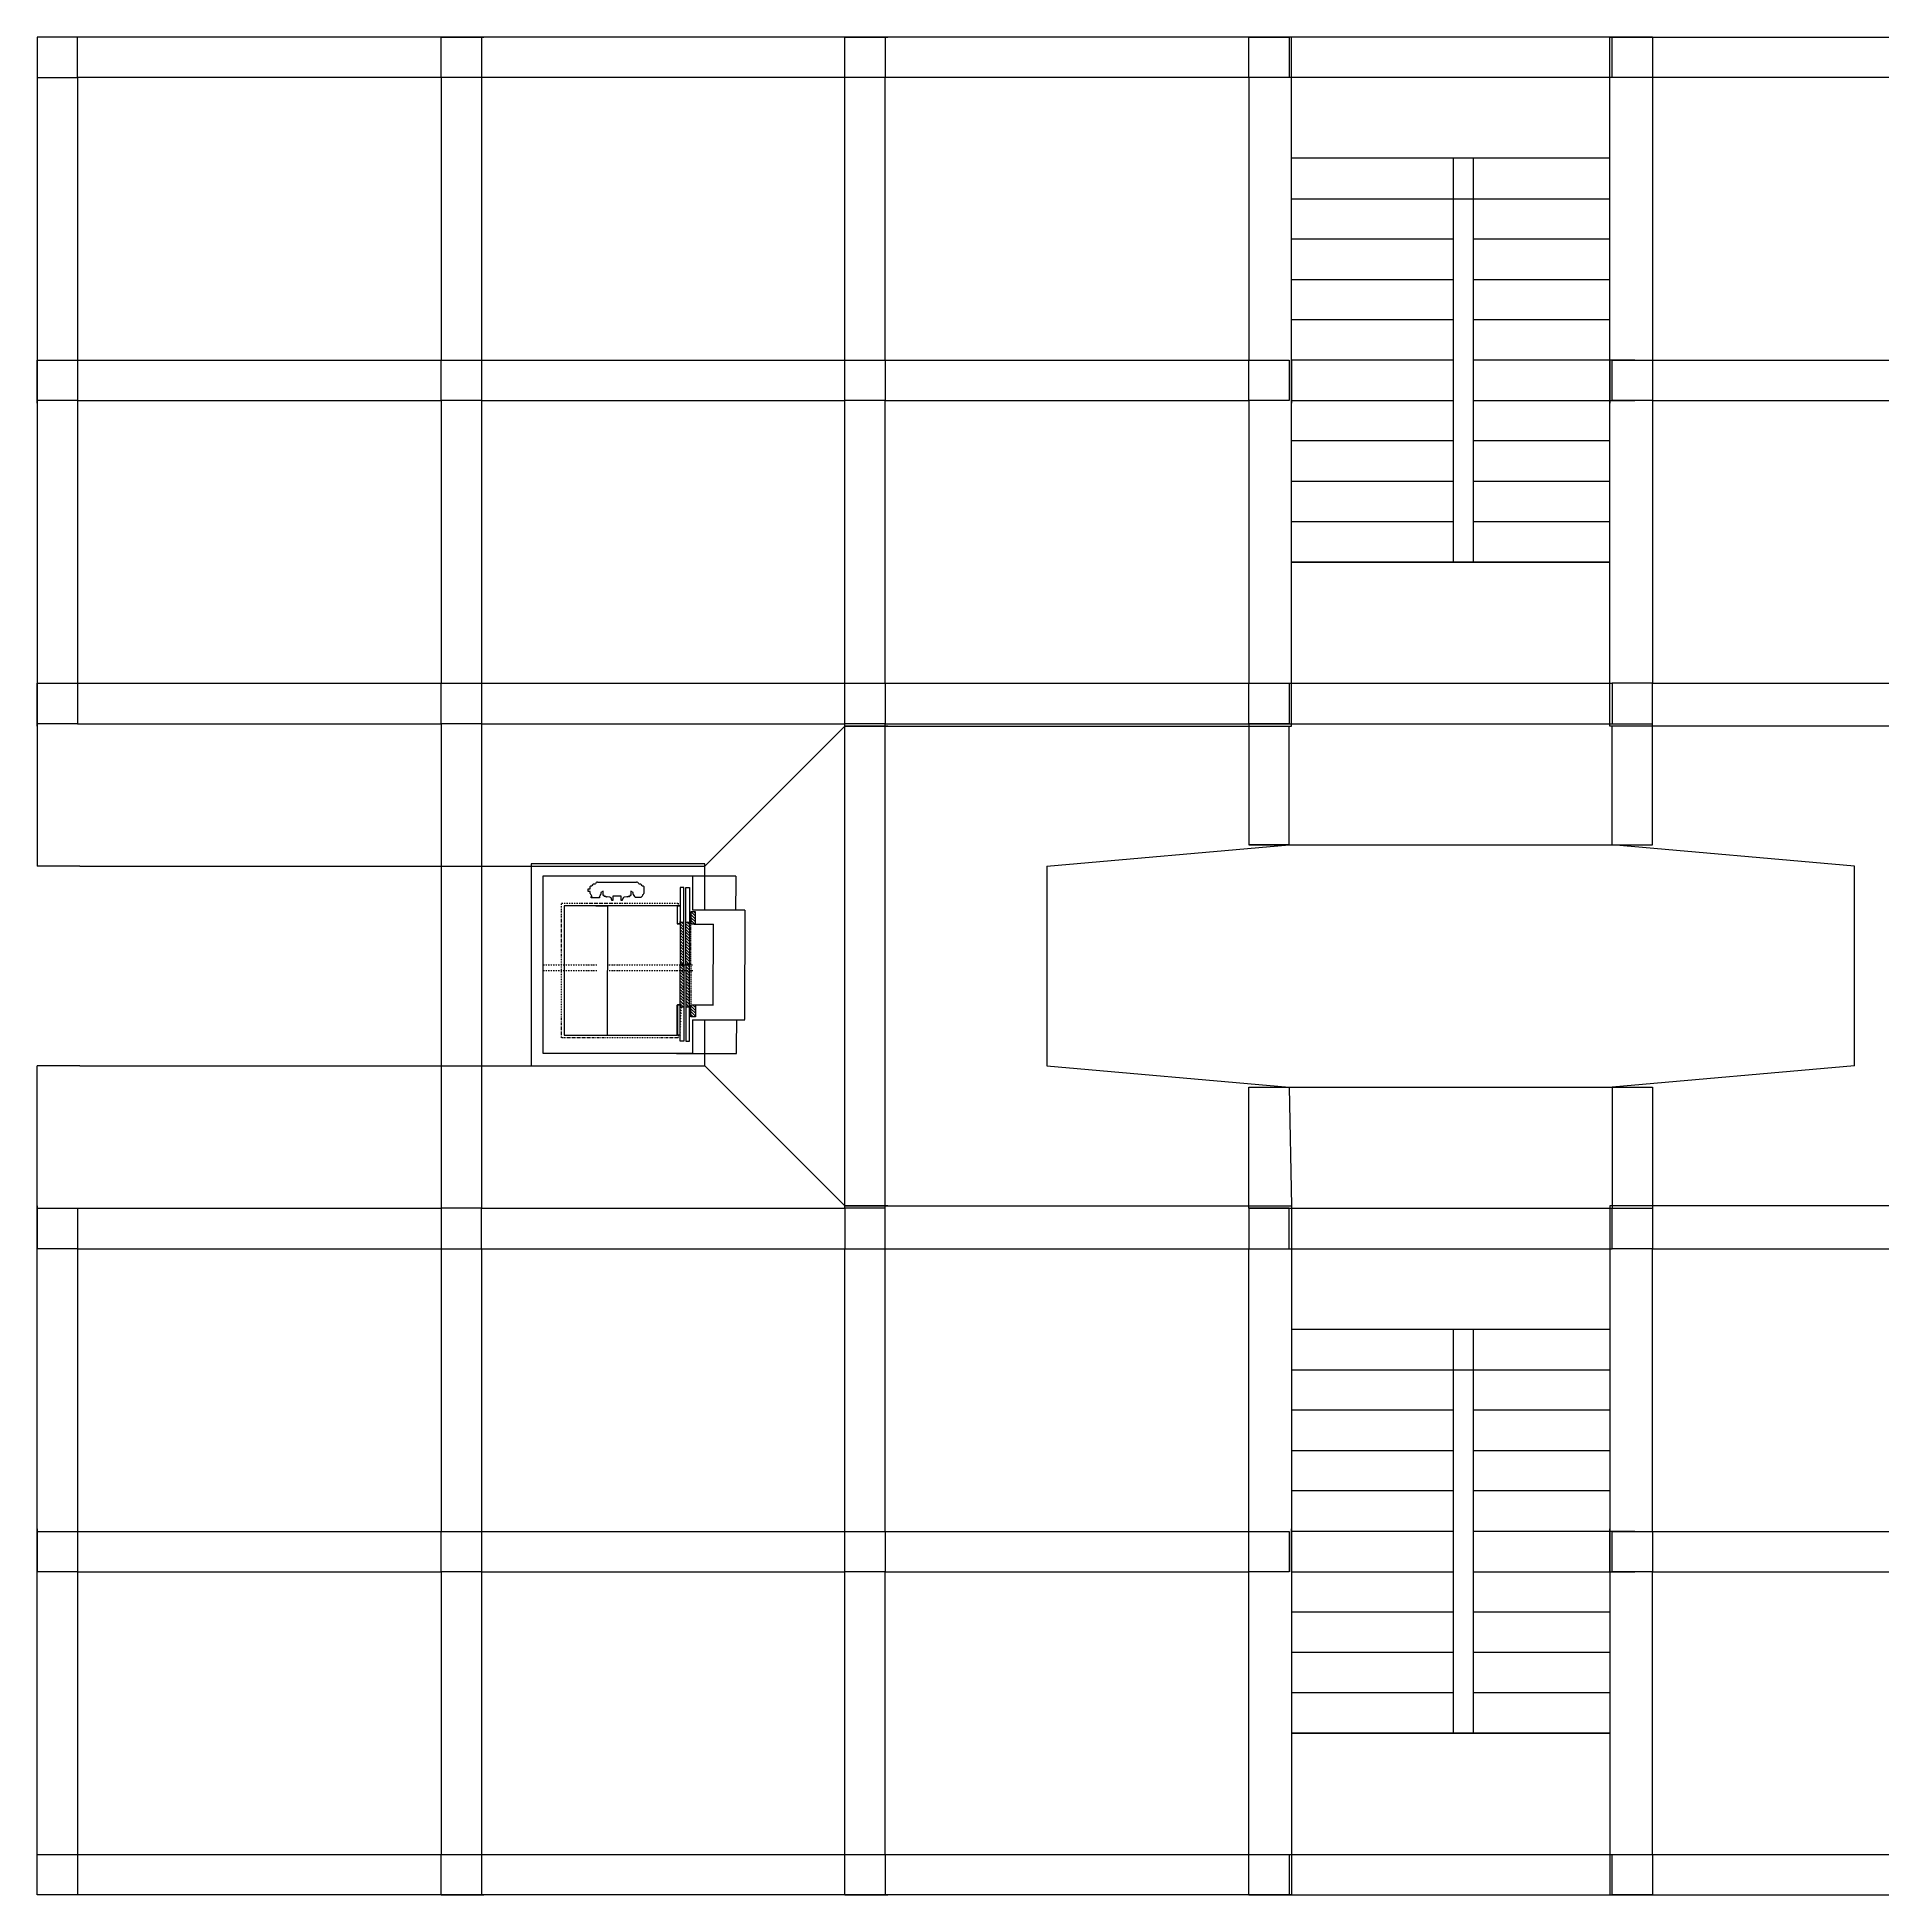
# Model space of a CAD drawing. Header units: centimetres. Extents: x -14293 to 15486, y -4634 to 4020.
# Drawn here: x -1757 to 528, y -4396 to -2096 of the extents above; entities that cross this region are included whole.
import ezdxf

# ---------------------------------------------------------------- set-up
doc = ezdxf.new("R2010")
doc.units = ezdxf.units.CM
doc.linetypes.add('DASHDOT', pattern=[1, 0.5, -0.25, 0, -0.25])
doc.linetypes.add('DASHED', pattern=[0.75, 0.5, -0.25])
for name, color, linetype in [('beam', 82, 'Continuous'), ('column', 10, 'Continuous'), ('CONT_35', 250, 'Continuous'), ('CONT_70', 5, 'Continuous'), ('DASH_35', 30, 'DASHED'), ('DASHD_35', 40, 'DASHDOT'), ('DIM_MM', 7, 'Continuous'), ('HATCH_35', 6, 'Continuous')]:
    doc.layers.add(name, color=color, linetype=linetype)
doc.styles.get("Standard").update_dxf_attribs({"font": 'arial.ttf'})
doc.dimstyles.get("Standard").update_dxf_attribs({"dimtxt": 0.18, "dimasz": 0.18, "dimexe": 0.18, "dimexo": 0.0625, "dimgap": 0.09, "dimtad": 0, "dimtih": 1, "dimtoh": 1, "dimdec": 4, "dimzin": 0, "dimdsep": 46, "dimtxsty": 'Standard', "dimcen": 0.09, "dimadec": 0, "dimazin": 0, "dimtfac": 1, "dimtdec": 4, "dimtofl": 0, "dimtmove": 0, "dimatfit": 3, "dimfxl": 1, "dimtolj": 1, "dimtzin": 0, "dimarcsym": 0})
pattern_1 = [(135, (-754.98, -3367.074), (-1.767767, -1.767767), [])]

# ---------------------------------------------------------------- blocks, each defined once
blk = doc.blocks.new('*D8')
at = {"layer": 'Defpoints', "color": 0, "transparency": 16777216}
for p in [(-935.2, -3176.2), (-880.6, -3176.2), (-934.9, -3312.2)]:
    blk.add_point(p, dxfattribs=at)
at = {"layer": 'DIM_MM', "color": 0, "lineweight": -2, "transparency": 16777216}
for p, q in [((-935.2, -3176.2), (-880.4, -3176.2)), ((-880.6, -3176.4), (-880.6, -3244)), ((-880.6, -3312), (-880.6, -3244.4)), ((-934.8, -3312.2), (-880.4, -3312.2))]:
    blk.add_line(p, q, dxfattribs=at)
at = {"layer": 'DIM_MM', "color": 0, "transparency": 16777216}
for points in [[(-880.6, -3176.4), (-880.6, -3176.4), (-880.6, -3176.2)], [(-880.6, -3312), (-880.6, -3312), (-880.6, -3312.2)]]:
    blk.add_solid(points, dxfattribs=at)
at = {"layer": 'DIM_MM', "color": 0, "transparency": 16777216, "insert": (-880.6, -3244.2), "char_height": 0.18, "attachment_point": 5}
blk.add_mtext('\\A1;136.0000', dxfattribs=at)
blk = doc.blocks.new('*D9')
at = {"layer": 'Defpoints', "color": 0, "transparency": 16777216}
for p in [(-943.4, -3193.7), (-919.5, -3193.7), (-943.4, -3293.7)]:
    blk.add_point(p, dxfattribs=at)
at = {"layer": 'DIM_MM', "color": 0, "lineweight": -2, "transparency": 16777216}
for p, q in [((-943.3, -3193.7), (-919.3, -3193.7)), ((-919.5, -3193.9), (-919.5, -3243.5)), ((-919.5, -3293.5), (-919.5, -3243.9)), ((-943.3, -3293.7), (-919.3, -3293.7))]:
    blk.add_line(p, q, dxfattribs=at)
at = {"layer": 'DIM_MM', "color": 0, "transparency": 16777216}
for points in [[(-919.5, -3193.9), (-919.5, -3193.9), (-919.5, -3193.7)], [(-919.5, -3293.5), (-919.5, -3293.5), (-919.5, -3293.7)]]:
    blk.add_solid(points, dxfattribs=at)
at = {"layer": 'DIM_MM', "color": 0, "transparency": 16777216, "insert": (-919.5, -3243.7), "char_height": 0.18, "attachment_point": 5}
blk.add_mtext('\\A1;100.0000', dxfattribs=at)
blk = doc.blocks.new('*D10')
at = {"layer": 'Defpoints', "color": 0, "transparency": 16777216}
for p in [(-1064.9, -3171.2), (-1050.6, -3171.2), (-1061, -3331.2)]:
    blk.add_point(p, dxfattribs=at)
at = {"layer": 'DIM_MM', "color": 0, "lineweight": -2, "transparency": 16777216}
for p, q in [((-1064.8, -3171.2), (-1050.4, -3171.2)), ((-1050.6, -3171.4), (-1050.6, -3251)), ((-1050.6, -3331), (-1050.6, -3251.4)), ((-1061, -3331.2), (-1050.4, -3331.2))]:
    blk.add_line(p, q, dxfattribs=at)
at = {"layer": 'DIM_MM', "color": 0, "transparency": 16777216}
for points in [[(-1050.6, -3171.4), (-1050.6, -3171.4), (-1050.6, -3171.2)], [(-1050.6, -3331), (-1050.6, -3331), (-1050.6, -3331.2)]]:
    blk.add_solid(points, dxfattribs=at)
at = {"layer": 'DIM_MM', "color": 0, "transparency": 16777216, "insert": (-1050.6, -3251.2), "char_height": 0.18, "attachment_point": 5}
blk.add_mtext('\\A1;160.0000', dxfattribs=at)
blk = doc.blocks.new('*D11')
at = {"layer": 'Defpoints', "color": 0, "transparency": 16777216}
for p in [(-934.2, -3312.2), (-890.9, -3312.2), (-965.2, -3354.2)]:
    blk.add_point(p, dxfattribs=at)
at = {"layer": 'DIM_MM', "color": 0, "lineweight": -2, "transparency": 16777216}
for p, q in [((-934.2, -3312.2), (-890.7, -3312.2)), ((-890.9, -3312.4), (-890.9, -3328.8)), ((-890.9, -3354), (-890.9, -3329.1)), ((-965.2, -3354.2), (-890.7, -3354.2))]:
    blk.add_line(p, q, dxfattribs=at)
at = {"layer": 'DIM_MM', "color": 0, "transparency": 16777216}
for points in [[(-890.9, -3312.4), (-890.8, -3312.4), (-890.9, -3312.2)], [(-890.9, -3354), (-890.8, -3354), (-890.9, -3354.2)]]:
    blk.add_solid(points, dxfattribs=at)
at = {"layer": 'DIM_MM', "color": 0, "transparency": 16777216, "insert": (-890.9, -3328.9), "char_height": 0.18, "attachment_point": 5}
blk.add_mtext('\\A1;42.0000', dxfattribs=at)
blk = doc.blocks.new('*D12')
at = {"layer": 'Defpoints', "color": 0, "transparency": 16777216}
for p in [(-958.2, -3134.2), (-891.5, -3134.2), (-935.6, -3176.2)]:
    blk.add_point(p, dxfattribs=at)
at = {"layer": 'DIM_MM', "color": 0, "lineweight": -2, "transparency": 16777216}
for p, q in [((-958.1, -3134.2), (-891.4, -3134.2)), ((-891.5, -3134.4), (-891.5, -3158.8)), ((-891.5, -3176), (-891.5, -3159.2)), ((-935.5, -3176.2), (-891.4, -3176.2))]:
    blk.add_line(p, q, dxfattribs=at)
at = {"layer": 'DIM_MM', "color": 0, "transparency": 16777216}
for points in [[(-891.6, -3134.4), (-891.5, -3134.4), (-891.5, -3134.2)], [(-891.6, -3176), (-891.5, -3176), (-891.5, -3176.2)]]:
    blk.add_solid(points, dxfattribs=at)
at = {"layer": 'DIM_MM', "color": 0, "transparency": 16777216, "insert": (-891.5, -3159), "char_height": 0.18, "attachment_point": 5}
blk.add_mtext('\\A1;42.0000', dxfattribs=at)

msp = doc.modelspace()

# ---------------------------------------------------------------- hatches: boundary and pattern name
at = {"layer": 'HATCH_35'}
h = msp.add_hatch(dxfattribs=at)
h.set_pattern_fill('ANSI31', color=256, scale=20, angle=90, style=0)
h.set_pattern_definition(pattern_1)
h.paths.add_polyline_path([(-941.51608, -3308.67666), (-947.21608, -3308.67666), (-947.21608, -3293.67666), (-941.51608, -3293.67666)])
h.paths.add_polyline_path([(-941.51608, -3178.67666), (-947.21608, -3178.67666), (-947.21608, -3193.67666), (-941.51608, -3193.67666)])
h.paths.add_polyline_path([(-953.51608, -3296.12666), (-949.01608, -3296.12666), (-949.01608, -3243.92666), (-953.51608, -3243.92666)])
h.paths.add_polyline_path([(-949.01608, -3191.22666), (-949.01608, -3243.42666), (-953.51608, -3243.42666), (-953.51608, -3191.22666)])
h.paths.add_polyline_path([(-956.01608, -3243.42666), (-956.01608, -3191.22666), (-960.51608, -3191.22666), (-960.51608, -3243.42666)])
h.paths.add_polyline_path([(-960.51608, -3296.12666), (-960.51608, -3243.92666), (-956.01608, -3243.92666), (-956.01608, -3296.12666)], flags=0)
edge = h.paths.add_edge_path(flags=0)
edge.add_line((-956.01608, -3243.92666), (-956.01608, -3296.12666))
edge.add_line((-956.01608, -3296.12666), (-956.01608, -3338.67666))
edge = h.paths.add_edge_path(flags=17)
edge.add_line((-960.51608, -3338.67666), (-960.51608, -3296.12666))
edge.add_line((-960.51608, -3296.12666), (-960.51608, -3243.92666))
h.paths.add_polyline_path([(-960.51608, -3243.92666), (-960.51608, -3296.12666)], flags=16)
edge = h.paths.add_edge_path(flags=16)
edge.add_line((-960.51608, -3338.67666), (-960.51608, -3296.12666))
edge.add_line((-960.51608, -3338.67666), (-960.51608, -3296.12666))
edge = h.paths.add_edge_path()
edge.add_line((-960.51608, -3338.67666), (-960.51608, -3296.12666))
edge.add_line((-960.51608, -3296.12666), (-960.51608, -3243.92666))
edge.add_line((-956.01608, -3246.92666), (-956.01608, -3244.42666))
h = msp.add_hatch(dxfattribs=at)
h.set_pattern_fill('ANSI31', color=256, scale=20, angle=90, style=0)
h.set_pattern_definition(pattern_1)
h.paths.add_polyline_path([(-960.51608, -3296.12666), (-960.51608, -3243.92666), (-956.01608, -3243.92666), (-956.01608, -3296.12666)])

# ---------------------------------------------------------------- linework, layer by layer
for p, q in [((-203.51608, -2095.67666), (-1756.51608, -2095.67666)), ((-1756.51608, -2095.67666), (-1756.51608, -3122.17666)), ((-1256.51608, -2095.67666), (-1203.51608, -2095.67666)), ((-756.51608, -2095.67666), (-703.51608, -2095.67666)), ((-203.51608, -2948.67666), (-203.51608, -2095.67666)), ((190.48392, -2948.67666), (190.48392, -2095.67666)), ((190.48392, -2095.67666), (1743.48392, -2095.67666)), ((190.48392, -2245.67666), (-203.51608, -2245.67666)), ((-3.51608, -2245.67666), (-3.51608, -2745.67666)), ((21.48392, -2245.67666), (21.48392, -2745.67666)), ((-203.51608, -2295.67666), (-3.51608, -2295.67666)), ((-203.51608, -2295.67666), (190.48392, -2295.67666)), ((21.48392, -2295.67666), (190.48392, -2295.67666)), ((-3.51608, -2345.67666), (-203.51608, -2345.67666)), ((190.48392, -2345.67666), (21.48392, -2345.67666)), ((-203.51608, -2395.67666), (-3.51608, -2395.67666)), ((21.48392, -2395.67666), (190.48392, -2395.67666)), ((-3.51608, -2445.67666), (-203.51608, -2445.67666)), ((190.48392, -2445.67666), (21.48392, -2445.67666)), ((-1756.51608, -2548.67666), (-1756.51608, -2495.67666)), ((-203.51608, -2495.67666), (-203.51608, -2548.67666)), ((-3.51608, -2495.67666), (-203.51608, -2495.67666)), ((221.48392, -2495.67666), (21.48392, -2495.67666)), ((190.48392, -2495.67666), (190.48392, -2548.67666)), ((-203.51608, -2545.67666), (-3.51608, -2545.67666)), ((21.48392, -2545.67666), (221.48392, -2545.67666)), ((-3.51608, -2595.67666), (-203.51608, -2595.67666)), ((190.48392, -2595.67666), (21.48392, -2595.67666)), ((-3.51608, -2645.67666), (-203.51608, -2645.67666)), ((190.48392, -2645.67666), (21.48392, -2645.67666)), ((-3.51608, -2695.67666), (-203.51608, -2695.67666)), ((190.48392, -2695.67666), (21.48392, -2695.67666)), ((190.48392, -2745.67666), (-203.51608, -2745.67666)), ((-203.51608, -2745.67666), (190.48392, -2745.67666)), ((-1756.51608, -2948.67666), (-1756.51608, -2895.67666)), ((-930.01608, -3122.17666), (-756.51608, -2948.67666)), ((-730.01608, -2948.67666), (-756.51608, -2948.67666)), ((-756.51608, -2948.67666), (-203.51608, -2948.67666)), ((-703.51608, -2948.67666), (-730.01608, -2948.67666)), ((743.48392, -2948.67666), (190.48392, -2948.67666)), ((-506.51608, -3122.17666), (-206.51608, -3095.67666)), ((-256.51608, -3095.67666), (243.48392, -3095.67666)), ((493.48392, -3122.17666), (193.48392, -3095.67666)), ((-1703.51608, -3122.17666), (-1756.51608, -3122.17666)), ((-1703.51608, -3122.17666), (-930.01608, -3122.17666)), ((-506.51608, -3122.17666), (-506.51608, -3369.17666)), ((493.48392, -3369.17666), (493.48392, -3122.17666)), ((-1756.51608, -4395.67666), (-1756.51608, -3369.17666)), ((-1703.51608, -3369.17666), (-1756.51608, -3369.17666)), ((-1703.51608, -3369.17666), (-930.01608, -3369.17666)), ((-930.01608, -3369.17666), (-756.51608, -3542.67666)), ((-506.51608, -3369.17666), (-206.51608, -3395.67666)), ((493.48392, -3369.17666), (193.48392, -3395.67666)), ((-256.51608, -3395.67666), (243.48392, -3395.67666)), ((-1756.51608, -3542.67666), (-1756.51608, -3595.67666)), ((-730.01608, -3542.67666), (-756.51608, -3542.67666)), ((-756.51608, -3542.67666), (-203.51608, -3542.67666)), ((-703.51608, -3542.67666), (-730.01608, -3542.67666)), ((-203.51608, -3542.67666), (-203.51608, -4395.67666)), ((743.48392, -3542.67666), (190.48392, -3542.67666)), ((190.48392, -3542.67666), (190.48392, -4395.67666)), ((190.48392, -3695.67666), (-203.51608, -3695.67666)), ((-3.51608, -3695.67666), (-3.51608, -4195.67666)), ((21.48392, -3695.67666), (21.48392, -4195.67666)), ((-203.51608, -3745.67666), (-3.51608, -3745.67666)), ((-203.51608, -3745.67666), (190.48392, -3745.67666)), ((21.48392, -3745.67666), (190.48392, -3745.67666)), ((-3.51608, -3795.67666), (-203.51608, -3795.67666)), ((190.48392, -3795.67666), (21.48392, -3795.67666)), ((-203.51608, -3845.67666), (-3.51608, -3845.67666)), ((21.48392, -3845.67666), (190.48392, -3845.67666)), ((-3.51608, -3895.67666), (-203.51608, -3895.67666)), ((190.48392, -3895.67666), (21.48392, -3895.67666)), ((-1756.51608, -3942.67666), (-1756.51608, -3995.67666)), ((-203.51608, -3995.67666), (-203.51608, -3942.67666)), ((-3.51608, -3945.67666), (-203.51608, -3945.67666)), ((221.48392, -3945.67666), (21.48392, -3945.67666)), ((190.48392, -3995.67666), (190.48392, -3942.67666)), ((-203.51608, -3995.67666), (-3.51608, -3995.67666)), ((21.48392, -3995.67666), (221.48392, -3995.67666)), ((-3.51608, -4045.67666), (-203.51608, -4045.67666)), ((190.48392, -4045.67666), (21.48392, -4045.67666)), ((-3.51608, -4095.67666), (-203.51608, -4095.67666)), ((190.48392, -4095.67666), (21.48392, -4095.67666)), ((-3.51608, -4145.67666), (-203.51608, -4145.67666)), ((190.48392, -4145.67666), (21.48392, -4145.67666)), ((190.48392, -4195.67666), (-203.51608, -4195.67666)), ((-203.51608, -4195.67666), (190.48392, -4195.67666)), ((-203.51608, -4395.67666), (-1756.51608, -4395.67666)), ((-1256.51608, -4395.67666), (-1203.51608, -4395.67666)), ((-756.51608, -4395.67666), (-703.51608, -4395.67666)), ((190.48392, -4395.67666), (1743.48392, -4395.67666))]:
    msp.add_line(p, q)
msp.add_lwpolyline([(-256.51608, -3095.67666), (-206.51608, -3095.67666), (-206.51608, -3095.67666), (-256.51608, -3095.67666)], close=True)
at = {"layer": 'beam'}
for p, q in [((-1206.51608, -2095.67666), (-1256.51608, -2095.67666)), ((-706.51608, -2095.67666), (-756.51608, -2095.67666)), ((243.48392, -2095.67666), (-256.51608, -2095.67666)), ((-1256.51608, -2145.67666), (-1706.51608, -2145.67666)), ((-1706.51608, -2145.67666), (-1706.51608, -2495.67666)), ((-1256.51608, -2145.67666), (-1256.51608, -2495.67666)), ((-756.51608, -2145.67666), (-1206.51608, -2145.67666)), ((-1206.51608, -2145.67666), (-1206.51608, -2495.67666)), ((-756.51608, -2495.67666), (-756.51608, -2145.67666)), ((-256.51608, -2145.67666), (-706.51608, -2145.67666)), ((-706.51608, -2495.67666), (-706.51608, -2145.67666)), ((-256.51608, -2145.67666), (-256.51608, -2495.67666)), ((193.48392, -2145.67666), (-206.51608, -2145.67666)), ((693.48392, -2145.67666), (243.48392, -2145.67666)), ((243.48392, -2145.67666), (243.48392, -2495.67666)), ((-1756.51608, -2495.67666), (-1756.51608, -2545.67666)), ((-1706.51608, -2495.67666), (-1256.51608, -2495.67666)), ((-1206.51608, -2495.67666), (-756.51608, -2495.67666)), ((-706.51608, -2495.67666), (-256.51608, -2495.67666)), ((243.48392, -2495.67666), (693.48392, -2495.67666)), ((-1706.51608, -2545.67666), (-1256.51608, -2545.67666)), ((-1706.51608, -2545.67666), (-1706.51608, -2895.67666)), ((-1256.51608, -2545.67666), (-1256.51608, -2895.67666)), ((-1206.51608, -2545.67666), (-756.51608, -2545.67666)), ((-1206.51608, -2545.67666), (-1206.51608, -2895.67666)), ((-756.51608, -2895.67666), (-756.51608, -2545.67666)), ((-706.51608, -2545.67666), (-256.51608, -2545.67666)), ((-706.51608, -2895.67666), (-706.51608, -2545.67666)), ((-256.51608, -2545.67666), (-256.51608, -2895.67666)), ((243.48392, -2545.67666), (693.48392, -2545.67666)), ((243.48392, -2545.67666), (243.48392, -2895.67666)), ((-1756.51608, -2895.67666), (-1756.51608, -2945.67666)), ((-1706.51608, -2895.67666), (-1256.51608, -2895.67666)), ((-1206.51608, -2895.67666), (-756.51608, -2895.67666)), ((-706.51608, -2895.67666), (-256.51608, -2895.67666)), ((-206.51608, -2895.67666), (193.48392, -2895.67666)), ((243.48392, -2895.67666), (693.48392, -2895.67666)), ((-1706.51608, -2945.67666), (-1256.51608, -2945.67666)), ((-1256.51608, -2945.67666), (-1256.51608, -3545.67666)), ((-1206.51608, -2945.67666), (-756.51608, -2945.67666)), ((-1206.51608, -2945.67666), (-1206.51608, -3545.67666)), ((-756.51608, -3545.67666), (-756.51608, -2945.67666)), ((-706.51608, -3545.67666), (-706.51608, -2945.67666)), ((-706.51608, -2945.67666), (-256.51608, -2945.67666)), ((-256.51608, -2945.67666), (243.48392, -2945.67666)), ((-256.51608, -2945.67666), (-256.51608, -3095.67666)), ((-206.51608, -3095.67666), (-206.51608, -2948.67666)), ((193.48392, -3095.67666), (193.48392, -2948.67666)), ((243.48392, -3095.67666), (243.48392, -2945.67666)), ((-256.51608, -3095.67666), (-206.51608, -3095.67666)), ((193.48392, -3095.67666), (243.48392, -3095.67666)), ((-256.51608, -3545.67666), (-256.51608, -3395.67666)), ((-256.51608, -3395.67666), (-206.51608, -3395.67666)), ((-206.51608, -3395.67666), (-203.51608, -3542.67666)), ((193.48392, -3395.67666), (243.48392, -3395.67666)), ((193.48392, -3395.67666), (193.48392, -3545.67666)), ((243.48392, -3395.67666), (243.48392, -3545.67666)), ((-1756.51608, -3545.67666), (-1756.51608, -3595.67666)), ((-1706.51608, -3545.67666), (-1256.51608, -3545.67666)), ((-1206.51608, -3545.67666), (-756.51608, -3545.67666)), ((-256.51608, -3545.67666), (243.48392, -3545.67666)), ((-1706.51608, -3595.67666), (-1256.51608, -3595.67666)), ((-1706.51608, -3595.67666), (-1706.51608, -3945.67666)), ((-1256.51608, -3595.67666), (-1256.51608, -3945.67666)), ((-1206.51608, -3595.67666), (-756.51608, -3595.67666)), ((-1206.51608, -3595.67666), (-1206.51608, -3945.67666)), ((-756.51608, -3945.67666), (-756.51608, -3595.67666)), ((-706.51608, -3595.67666), (-256.51608, -3595.67666)), ((-706.51608, -3945.67666), (-706.51608, -3595.67666)), ((-256.51608, -3945.67666), (-256.51608, -3595.67666)), ((-206.51608, -3595.67666), (193.48392, -3595.67666)), ((243.48392, -3595.67666), (693.48392, -3595.67666)), ((243.48392, -3945.67666), (243.48392, -3595.67666)), ((-1756.51608, -3945.67666), (-1756.51608, -3995.67666)), ((-1706.51608, -3945.67666), (-1256.51608, -3945.67666)), ((-1206.51608, -3945.67666), (-756.51608, -3945.67666)), ((-706.51608, -3945.67666), (-256.51608, -3945.67666)), ((243.48392, -3945.67666), (693.48392, -3945.67666)), ((-1706.51608, -3995.67666), (-1256.51608, -3995.67666)), ((-1706.51608, -3995.67666), (-1706.51608, -4345.67666)), ((-1256.51608, -3995.67666), (-1256.51608, -4345.67666)), ((-1206.51608, -3995.67666), (-756.51608, -3995.67666)), ((-1206.51608, -3995.67666), (-1206.51608, -4345.67666)), ((-756.51608, -4345.67666), (-756.51608, -3995.67666)), ((-706.51608, -3995.67666), (-256.51608, -3995.67666)), ((-706.51608, -4345.67666), (-706.51608, -3995.67666)), ((-256.51608, -4345.67666), (-256.51608, -3995.67666)), ((243.48392, -3995.67666), (693.48392, -3995.67666)), ((243.48392, -4345.67666), (243.48392, -3995.67666)), ((-1706.51608, -4345.67666), (-1256.51608, -4345.67666)), ((-1206.51608, -4345.67666), (-756.51608, -4345.67666)), ((-706.51608, -4345.67666), (-256.51608, -4345.67666)), ((-206.51608, -4345.67666), (193.48392, -4345.67666)), ((243.48392, -4345.67666), (693.48392, -4345.67666)), ((-1256.51608, -4395.67666), (-1206.51608, -4395.67666)), ((-756.51608, -4395.67666), (-706.51608, -4395.67666)), ((-256.51608, -4395.67666), (243.48392, -4395.67666))]:
    msp.add_line(p, q, dxfattribs=at)
at = {"layer": 'column'}
for points in [[(-1756.51608, -2145.67666), (-1706.51608, -2145.67666), (-1706.51608, -2095.67666), (-1756.51608, -2095.67666)], [(-1256.51608, -2095.67666), (-1206.51608, -2095.67666), (-1206.51608, -2145.67666), (-1256.51608, -2145.67666)], [(-756.51608, -2095.67666), (-706.51608, -2095.67666), (-706.51608, -2145.67666), (-756.51608, -2145.67666)], [(-256.51608, -2095.67666), (-206.51608, -2095.67666), (-206.51608, -2145.67666), (-256.51608, -2145.67666)], [(193.48392, -2095.67666), (243.48392, -2095.67666), (243.48392, -2145.67666), (193.48392, -2145.67666)], [(-1756.51608, -2495.67666), (-1706.51608, -2495.67666), (-1706.51608, -2545.67666), (-1756.51608, -2545.67666)], [(-1256.51608, -2495.67666), (-1206.51608, -2495.67666), (-1206.51608, -2545.67666), (-1256.51608, -2545.67666)], [(-756.51608, -2495.67666), (-706.51608, -2495.67666), (-706.51608, -2545.67666), (-756.51608, -2545.67666)], [(-256.51608, -2495.67666), (-206.51608, -2495.67666), (-206.51608, -2545.67666), (-256.51608, -2545.67666)], [(193.48392, -2495.67666), (243.48392, -2495.67666), (243.48392, -2545.67666), (193.48392, -2545.67666)], [(-1756.51608, -2895.67666), (-1706.51608, -2895.67666), (-1706.51608, -2945.67666), (-1756.51608, -2945.67666)], [(-1256.51608, -2895.67666), (-1206.51608, -2895.67666), (-1206.51608, -2945.67666), (-1256.51608, -2945.67666)], [(-756.51608, -2895.67666), (-706.51608, -2895.67666), (-706.51608, -2945.67666), (-756.51608, -2945.67666)], [(-256.51608, -2895.67666), (-206.51608, -2895.67666), (-206.51608, -2945.67666), (-256.51608, -2945.67666)], [(243.48392, -2895.67666), (193.48392, -2895.67666), (193.48392, -2945.67666), (243.48392, -2945.67666)], [(-1756.51608, -3545.67666), (-1706.51608, -3545.67666), (-1706.51608, -3595.67666), (-1756.51608, -3595.67666)], [(-1256.51608, -3595.67666), (-1206.51608, -3595.67666), (-1206.51608, -3545.67666), (-1256.51608, -3545.67666)], [(-756.51608, -3595.67666), (-706.51608, -3595.67666), (-706.51608, -3545.67666), (-756.51608, -3545.67666)], [(-256.51608, -3595.67666), (-206.51608, -3595.67666), (-206.51608, -3545.67666), (-256.51608, -3545.67666)], [(193.48392, -3545.67666), (243.48392, -3545.67666), (243.48392, -3595.67666), (193.48392, -3595.67666)], [(-1756.51608, -3945.67666), (-1706.51608, -3945.67666), (-1706.51608, -3995.67666), (-1756.51608, -3995.67666)], [(-1256.51608, -3945.67666), (-1206.51608, -3945.67666), (-1206.51608, -3995.67666), (-1256.51608, -3995.67666)], [(-756.51608, -3945.67666), (-706.51608, -3945.67666), (-706.51608, -3995.67666), (-756.51608, -3995.67666)], [(-256.51608, -3945.67666), (-206.51608, -3945.67666), (-206.51608, -3995.67666), (-256.51608, -3995.67666)], [(193.48392, -3945.67666), (243.48392, -3945.67666), (243.48392, -3995.67666), (193.48392, -3995.67666)], [(-1756.51608, -4345.67666), (-1706.51608, -4345.67666), (-1706.51608, -4395.67666), (-1756.51608, -4395.67666)], [(-1256.51608, -4345.67666), (-1206.51608, -4345.67666), (-1206.51608, -4395.67666), (-1256.51608, -4395.67666)], [(-756.51608, -4345.67666), (-706.51608, -4345.67666), (-706.51608, -4395.67666), (-756.51608, -4395.67666)], [(-256.51608, -4345.67666), (-206.51608, -4345.67666), (-206.51608, -4395.67666), (-256.51608, -4395.67666)], [(193.48392, -4345.67666), (243.48392, -4345.67666), (243.48392, -4395.67666), (193.48392, -4395.67666)]]:
    msp.add_lwpolyline(points, close=True, dxfattribs=at)
at = {"layer": 'CONT_35', "ltscale": 3}
for p, q in [((-1074.46627, -3153.29866), (-1074.46627, -3150.32466)), ((-1074.16627, -3150.02466), (-1071.81624, -3150.02466)), ((-1071.81624, -3150.02466), (-1071.8167, -3147.35095)), ((-1071.8167, -3147.35095), (-1071.8167, -3147.35095)), ((-1070.85712, -3146.51365), (-1069.7573, -3146.51365)), ((-1067.6877, -3144.12367), (-1067.63635, -3143.93704)), ((-1067.63635, -3143.93704), (-1065.46235, -3143.93704)), ((-1062.61806, -3141.76966), (-1014.6541, -3141.76966)), ((-1011.8098, -3143.93704), (-1009.6358, -3143.93704)), ((-1009.6358, -3143.93704), (-1009.58445, -3144.12367)), ((-1007.51486, -3146.51365), (-1006.41504, -3146.51365)), ((-1005.45546, -3147.35095), (-1005.45694, -3156.11883)), ((-956.01608, -3148.67666), (-960.51608, -3148.67666)), ((-953.51608, -3148.67666), (-949.01608, -3148.67666)), ((-1071.81564, -3153.59866), (-1074.16627, -3153.59866)), ((-1071.81521, -3156.11883), (-1071.81564, -3153.59866)), ((-1070.85761, -3156.94832), (-1070.85778, -3156.94569)), ((-1070.46135, -3159.61966), (-1069.68668, -3159.61966)), ((-1070.46135, -3161.36966), (-1070.46135, -3159.61966)), ((-1060.51135, -3161.36966), (-1070.46135, -3161.36966)), ((-1070.21444, -3159.00862), (-1070.21575, -3159.00643)), ((-1060.51135, -3159.90091), (-1060.51135, -3161.36966)), ((-1055.63208, -3153.20238), (-1057.93717, -3153.89947)), ((-1055.63208, -3158.52666), (-1055.63208, -3153.20238)), ((-1054.39211, -3158.52666), (-1055.63208, -3158.52666)), ((-1054.39211, -3159.22666), (-1054.39211, -3158.52666)), ((-1052.62189, -3159.52666), (-1054.09211, -3159.52666)), ((-1050.93608, -3160.17666), (-1051.83608, -3160.17666)), ((-1047.51005, -3160.43134), (-1050.93608, -3160.17666)), ((-1045.04533, -3164.23017), (-1046.08284, -3161.43569)), ((-1045.03608, -3164.52666), (-1045.04533, -3164.23017)), ((-1043.83608, -3164.52666), (-1045.03608, -3164.52666)), ((-1043.68245, -3159.17666), (-1043.83608, -3164.52666)), ((-1033.5897, -3159.17666), (-1043.68245, -3159.17666)), ((-1033.43608, -3164.52666), (-1033.5897, -3159.17666)), ((-1032.23608, -3164.52666), (-1033.43608, -3164.52666)), ((-1032.22683, -3164.23017), (-1032.23608, -3164.52666)), ((-1031.18932, -3161.43569), (-1032.22683, -3164.23017)), ((-1026.33608, -3160.17666), (-1029.7621, -3160.43134)), ((-1025.43608, -3160.17666), (-1026.33608, -3160.17666)), ((-1023.18005, -3159.52666), (-1024.65027, -3159.52666)), ((-1022.88005, -3158.52666), (-1022.88005, -3159.22666)), ((-1021.64008, -3158.52666), (-1022.88005, -3158.52666)), ((-1021.64008, -3153.20238), (-1021.64008, -3158.52666)), ((-1019.33499, -3153.89947), (-1021.64008, -3153.20238)), ((-1009.71173, -3160.671), (-1014.9379, -3160.671)), ((-960.51608, -3191.22666), (-956.01608, -3191.22666)), ((-953.51608, -3191.22666), (-949.01608, -3191.22666)), ((-947.21608, -3178.67666), (-947.21608, -3193.67666)), ((-941.51608, -3178.67666), (-947.21608, -3178.67666)), ((-947.21608, -3193.67666), (-941.51608, -3193.67666)), ((-941.51608, -3193.67666), (-941.51608, -3178.67666)), ((-956.01608, -3243.42666), (-960.51608, -3243.42666)), ((-956.01608, -3243.92666), (-960.51608, -3243.92666)), ((-956.01608, -3246.92666), (-956.01608, -3244.42666)), ((-949.01608, -3243.42666), (-953.51608, -3243.42666)), ((-949.01608, -3243.92666), (-953.51608, -3243.92666)), ((-960.51608, -3296.12666), (-956.01608, -3296.12666)), ((-953.51608, -3296.12666), (-949.01608, -3296.12666)), ((-947.21608, -3308.67666), (-947.21608, -3293.67666)), ((-947.21608, -3293.67666), (-941.51608, -3293.67666)), ((-941.51608, -3308.67666), (-947.21608, -3308.67666)), ((-941.51608, -3293.67666), (-941.51608, -3308.67666)), ((-956.01608, -3338.67666), (-960.51608, -3338.67666)), ((-953.51608, -3338.67666), (-949.01608, -3338.67666))]:
    msp.add_line(p, q, dxfattribs=at)
for points in [[(-960.51608, -3148.67666), (-960.51608, -3191.22666), (-960.51608, -3243.42666)], [(-956.01608, -3243.42666), (-956.01608, -3191.22666), (-956.01608, -3148.67666)], [(-953.51608, -3243.42666), (-953.51608, -3191.22666), (-953.51608, -3148.67666)], [(-949.01608, -3148.67666), (-949.01608, -3191.22666), (-949.01608, -3243.42666)], [(-964.01608, -3171.17666), (-1104.01608, -3171.17666), (-1104.01608, -3331.17666), (-964.01608, -3331.17666)], [(-960.51608, -3338.67666), (-960.51608, -3296.12666), (-960.51608, -3243.92666)], [(-956.01608, -3243.92666), (-956.01608, -3296.12666), (-956.01608, -3338.67666)], [(-953.51608, -3243.92666), (-953.51608, -3296.12666), (-953.51608, -3338.67666)], [(-949.01608, -3338.67666), (-949.01608, -3296.12666), (-949.01608, -3243.92666)]]:
    msp.add_lwpolyline(points, dxfattribs=at)
for points in [[(-961.01608, -3171.17666), (-963.51608, -3171.17666, 0.4142135624), (-964.01608, -3171.67666), (-964.01608, -3193.17666, 0.4142135624), (-963.51608, -3193.67666), (-961.01608, -3193.67666, 0.4142135624), (-960.51608, -3193.17666), (-960.51608, -3190.67666), (-960.61608, -3190.67666), (-960.61608, -3193.17666, -0.4142135624), (-961.01608, -3193.57666), (-963.51608, -3193.57666, -0.4142135624), (-963.91608, -3193.17666), (-963.91608, -3171.67666, -0.4142135624), (-963.51608, -3171.27666), (-961.01608, -3171.27666)], [(-961.01608, -3331.17666), (-963.51608, -3331.17666, -0.4142135624), (-964.01608, -3330.67666), (-964.01608, -3294.17666, -0.4142135624), (-963.51608, -3293.67666), (-961.01608, -3293.67666, -0.4142135624), (-960.51608, -3294.17666), (-960.51608, -3296.67666), (-960.61608, -3296.67666), (-960.61608, -3294.17666, 0.4142135624), (-961.01608, -3293.77666), (-963.51608, -3293.77666, 0.4142135624), (-963.91608, -3294.17666), (-963.91608, -3330.67666, 0.4142135624), (-963.51608, -3331.07666), (-961.01608, -3331.07666)]]:
    msp.add_lwpolyline(points, format="xyb", close=True, dxfattribs=at)
for centre, radius, start, end in [((-1074.16627, -3150.32466), 0.3, 90, 180), ((-1070.85712, -3147.48216), 0.96851, 90, 172.21376534), ((-1064.94093, -3148.59329), 5.24617, 121.57246175, 156.64602911), ((-1062.61806, -3144.71966), 2.95, 90, 164.61540236), ((-1014.6541, -3144.71966), 2.95, 15.38459764, 90), ((-1012.33122, -3148.59329), 5.24617, 23.35397089, 58.42753825), ((-1006.41504, -3147.48216), 0.96851, 7.78621948, 90), ((-1074.16627, -3153.29866), 0.3, 180, 270), ((-1070.85712, -3155.97718), 0.96851, 188.41003294, 269.96104292), ((-1066.28358, -3156.65097), 4.58369, 183.7195191, 210.92259737), ((-1065.78925, -3155.72008), 5.51332, 216.61755264, 225.0157888), ((-1064.10542, -3155.72008), 5.51332, 310.68416479, 330.63223685), ((-1070.25212, -3152.65595), 12.37757, 332.2251074, 354.23402061), ((-1054.09211, -3159.22666), 0.3, 180, 270), ((-1051.83608, -3159.37666), 0.8, 190.80692265, 270), ((-1047.63608, -3162.12666), 1.7, 23.98220918, 85.74866841), ((-1029.63608, -3162.12666), 1.7, 94.25133159, 156.01779082), ((-1025.43608, -3159.37666), 0.8, 270, 349.19307735), ((-1023.18005, -3159.22666), 0.3, 270, 0), ((-1007.02004, -3152.65595), 12.37757, 185.76597939, 207.7748926), ((-1013.16673, -3155.72008), 5.51332, 209.36776315, 238.43669574), ((-1014.89383, -3157.8968), 2.77455, 245.31354664, 269.0897633), ((-1009.7558, -3157.8968), 2.77455, 270.9102367, 294.68645336), ((-1011.4829, -3155.72008), 5.51332, 301.56330426, 323.38244736), ((-1010.98877, -3156.65383), 4.58237, 329.07740263, 356.34822302), ((-1006.41504, -3155.97718), 0.96851, 269.96104292, 351.58996706)]:
    msp.add_arc(centre, radius, start, end, dxfattribs=at)
at = {"layer": 'CONT_70', "ltscale": 3}
for p, q in [((-1145.01608, -3119.17666), (-1145.01608, -3369.17666)), ((-930.01608, -3119.17666), (-1145.01608, -3119.17666)), ((-930.01608, -3176.17666), (-930.01608, -3119.17666)), ((-1130.01608, -3354.17666), (-1130.01608, -3134.17666)), ((-1130.01608, -3134.17666), (-945.01608, -3134.17666)), ((-945.01608, -3134.17666), (-945.01608, -3176.17666)), ((-945.01608, -3176.17666), (-930.01608, -3176.17666)), ((-945.01608, -3312.17666), (-945.01608, -3354.17666)), ((-945.01608, -3312.17666), (-930.01608, -3312.17666)), ((-930.01608, -3369.17666), (-930.01608, -3312.17666)), ((-945.01608, -3354.17666), (-1130.01608, -3354.17666)), ((-1145.01608, -3369.17666), (-930.01608, -3369.17666))]:
    msp.add_line(p, q, dxfattribs=at)
at = {"layer": 'DASH_35', "ltscale": 3}
for q in [(-947.21608, -3193.67666), (-947.21608, -3293.67666)]:
    msp.add_line((-947.21608, -3243.67666), q, dxfattribs=at)
at = {"layer": 'DASHD_35', "ltscale": 3}
for p, q in [((-1130.01608, -3244.17666), (-1063.51945, -3244.17666)), ((-1130.01608, -3251.17666), (-1063.49871, -3251.17666)), ((-1048.56461, -3244.17666), (-945.01608, -3244.17666)), ((-1048.56047, -3251.17666), (-944.76608, -3251.17666))]:
    msp.add_line(p, q, dxfattribs=at)
msp.add_lwpolyline([(-962.91608, -3331.17666), (-962.91608, -3334.42666), (-1107.26608, -3334.42666), (-1107.26608, -3167.92666), (-962.91608, -3167.92666), (-962.91608, -3171.17666)], dxfattribs=at)

# ---------------------------------------------------------------- dimensions: what is measured, and where the dimension line sits
at = {"layer": 'DIM_MM'}
for base, p1, p2, picture, middle in [((-891.53634, -3134.17666), (-935.57008, -3176.17666), (-958.17008, -3134.17666), '*D12', (-891.53634, -3159.02906)), ((-919.50008, -3193.67666), (-943.36008, -3293.67666), (-943.36008, -3193.67666), '*D9', (-919.50008, -3243.67666)), ((-890.85976, -3312.17666), (-965.24008, -3354.17666), (-934.22008, -3312.17666), '*D11', (-890.85976, -3328.93245))]:
    dim = msp.add_linear_dim(base=base, p1=p1, p2=p2, angle=90, dimstyle='Standard', dxfattribs=at)
    dim.commit()
    dim.dimension.update_dxf_attribs({"geometry": picture, "text_midpoint": middle, "dimtype": 160})
for base, p1, p2, picture, middle in [((-1050.59008, -3171.17666), (-1061.02008, -3331.17666), (-1064.89008, -3171.17666), '*D10', (-1050.59008, -3251.17666)), ((-880.61608, -3176.17666), (-934.90008, -3312.17666), (-935.23008, -3176.17666), '*D8', (-880.61608, -3244.17666))]:
    dim = msp.add_linear_dim(base=base, p1=p1, p2=p2, angle=90, dimstyle='Standard', dxfattribs=at)
    dim.commit()
    dim.dimension.update_dxf_attribs({"geometry": picture, "text_midpoint": middle})

doc.saveas('drawing.dxf')
